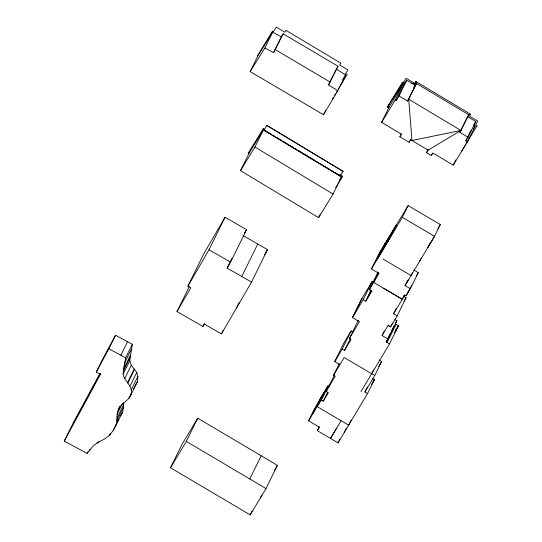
<?xml version="1.0" encoding="UTF-8"?>
<svg xmlns="http://www.w3.org/2000/svg" width="542" height="542" viewBox="0 0 542 542"><rect width="100%" height="100%" fill="white"/><g stroke="black" fill="none" stroke-linecap="round" stroke-linejoin="round"><path stroke-width="0.81" d="M115.968 425.755C117.98 419.047 115.277 410.856 121.117 405.585C124.281 401.907 129.003 399.657 130.886 394.983C133.766 386.344 124.518 381.758 123.088 374.183L125.656 357.828L132.329 344.272L115.534 335.247L102.912 358.56L96.246 372.117L100.412 374.353L64.241 441.113L87.099 453.39L93.854 445.26L98.908 441.852L104.592 439.04L109.335 435.334L113.176 430.558L122.641 412.198L123.63 407.089L123.617 402.645M130.886 394.983L137.553 381.426L137.864 376.433L136.78 372.374L131.286 365.213L129.755 360.626L132.329 344.272M413.756 88.285L414.095 86.659M414.44 85.033L415.917 81.544L470.673 114.281L469.541 116.144L477.759 121.062L475.564 124.68L477.15 125.622L461.493 151.394M414.779 86.449L415.917 81.544L416.093 84.057M117.018 414.515L122.573 403.214M96.246 372.117L108.861 348.804L115.534 335.247M64.241 441.113L70.907 427.55L100.25 373.404M250.167 71.591L257.965 55.745L272.673 32.147L281.373 36.822L283.148 33.814L337.978 66.212L328.506 84.904L337.795 90.704L323.52 114.748L250.167 71.591L264.875 47.987L272.673 32.147M120.866 355.254L127.539 341.697M264.875 47.987L273.575 52.669L281.373 36.822M273.575 52.669L283.148 33.814M131.218 349.488L124.552 363.045L123.813 368.614L130.487 355.057M123.562 370.538L130.236 356.982M123.088 374.183L129.755 360.626M87.099 453.39L87.838 451.879M124.619 378.77L131.286 365.213M89.159 450.91L89.897 449.406M134.165 369.027L127.492 382.584L127.878 383.072L134.545 369.515M118.237 409.44L119.721 406.432M130.114 385.931L136.78 372.374M116.957 418.309L123.623 404.752M131.198 389.989L137.864 376.433M110.073 433.83L109.335 435.334L110.067 434.42M116.964 420.646L123.63 407.089M335.152 172.627L341.663 176.543L333.045 194.05L318.594 217.66L240.499 170.635L249.11 153.135L263.568 129.524L263.297 128.542L248.114 153.359L249.11 153.135M128.684 398.729L131.652 392.706M133.501 388.939L134.985 385.924M113.176 430.558L118.739 419.264M240.499 170.635L254.95 147.031L263.568 129.524L267.179 131.699M263.981 130.215L340.105 176.042L263.981 130.215L266.894 125.432L342.984 171.333L266.894 125.432M176.997 311.562L190.757 287.87L187.864 286.21L203.853 253.724L225.018 217.281L246.569 229.639L230.587 262.125L227.118 268.094L251.535 282.091L221.461 333.899L204.32 324.075L202.945 326.447L176.997 311.562L189.266 286.63M187.864 286.21L209.029 249.767L225.018 217.281M227.118 268.094L231.956 258.277M202.945 326.447L204.063 324.177M203.67 325.2L204.415 323.689M328.506 84.904L333.337 75.094M334.075 73.583L337.978 66.212M241.766 276.495L257.755 244.008L243.107 235.607M323.52 114.748L325.749 110.216M337.795 90.704L345.593 74.857L336.304 69.058M221.461 333.899L223.318 330.125M236.495 307.998L239.097 302.707M251.535 282.091L267.518 249.605L257.755 244.008M170.5 467.739L181.949 444.474L197.735 418.207L277.429 465.375L266.014 488.572L250.194 514.9L170.5 467.739L186.319 441.405L197.735 418.207M318.594 217.66L320.39 214.015M388.777 107.912L387.354 107.065L406.188 78.272L414.786 83.414L415.314 85.365L406.717 80.23L398.98 95.954L407.577 101.097L416.452 83.502L468.681 114.728L470.673 114.281L468.681 114.728L460.944 130.459L428.099 150.134L410.707 139.741L409.142 142.316L399.921 136.808L401.487 134.226L381.609 122.343L389.346 106.618L402.977 84.179L403.946 84.776L396.209 100.5L395.24 99.904L402.977 84.179M416.452 83.502L407.577 101.097M399.921 136.808L401.392 133.813M409.142 142.316L410.612 139.321M249.794 478.972L261.21 455.775M473.579 125.127L475.158 126.069L467.421 141.801L453.227 165.161L432.875 152.993L431.31 155.574L426.527 152.715L428.004 149.721M250.194 514.9L252.044 511.147M395.138 323.77L396.026 324.299L387.083 342.476L386.195 341.948L387.964 338.987L382.076 335.525L388.126 325.396L390.606 326.86L397.164 315.898L393.587 313.791L404.745 295.146L406.1 295.857L410.362 288.73L405.07 285.614L434.535 236.319L440.314 224.571L408.126 205.608L379.386 252.89L371.466 268.974L379.027 273.425L369.339 289.618L370.559 290.336M385.816 242.138L371.466 268.974L402.34 217.356L408.126 205.608M260.329 498.023L261.806 495.029M387.516 242.138L396.636 224.422L389.793 238.345L377.896 258.222M431.31 155.574L432.414 153.325M352.862 331.914L351.121 330.891L342.178 349.068L344.502 350.43L351.006 339.556L349.333 338.574L359.427 321.697L352.476 317.598L361.419 299.421L372.158 281.454L373.384 282.179M353.147 316.467L362.09 298.296M352.476 317.598L363.215 299.631L372.158 281.454M377.909 272.199L369.339 289.618L371.88 291.115L365.857 301.183L370.884 290.471M378.695 272.159L373.662 282.396L402.279 299.265L404.44 294.875M371.074 290.58L365.857 301.183L363.215 299.631M372.435 378.418L374.414 379.59L367.537 393.573L338.066 442.855L317.341 430.639L319.414 427.177L308.588 420.795L314.374 409.034L327.985 385.877L329.536 386.792M349.333 338.574L358.282 320.397M312.653 414L319.529 400.016L327.985 385.877L321.101 399.861L317.09 406.575L348.648 425.165L351.202 419.975M344.502 350.43L350.464 338.316M317.09 406.575L322.883 394.813L319.529 400.016M334.346 375.24L326.189 391.365L328.377 392.652L323.303 401.155L321.372 400.016L328.249 386.033M326.189 391.365L335.146 376.378L333.486 375.403L339.265 363.655M327.646 392.32L323.303 401.155L321.101 399.861L308.588 420.795M467.421 141.801L465.835 140.852L468.031 137.241L459.812 132.323L468.681 114.735M317.341 430.639L319.15 426.967M453.227 165.161L455.808 159.917M465.835 140.852L470.998 130.371M468.031 137.241L475.774 121.516L467.55 116.598M405.07 285.614L407.591 280.499M406.751 282.795L408.194 279.868M412.516 272.626L411.08 275.56L382.984 259.008M382.076 335.525L384.312 330.979M393.587 313.791L396.195 308.493M419.711 261.108L421.154 258.175M429.867 243.344L427.699 247.748L434.535 236.319L402.34 217.356M392.469 323.073L390.606 326.86L388.126 325.396M406.1 295.857L408.621 290.736M408.228 292.294L411.466 285.715M410.362 288.73L418.275 272.646L413.648 269.916M397.164 315.898L406.107 297.721L403.248 296.04M390.294 333.615L386.195 341.948L389.502 343.899L360.979 391.602M391.039 332.104L394.02 326.04M387.964 338.987L396.907 320.817L394.942 319.658M333.486 375.403L344.177 357.53L371.663 373.729L373.519 369.976M338.066 442.855L339.888 439.142M344.204 432.591L346.392 428.139M367.537 393.573L364.888 392.015L367.429 386.859M389.502 343.899L398.445 325.722L396.026 324.299M364.888 392.015L374.786 375.464L381.663 361.48L379.204 360.03M73.123 423.349L99.891 373.899M339.888 364.698L334.732 361.589L343.675 343.411L351.121 330.891M244.645 232.958L246.569 229.639M264.598 254.645L267.518 249.605M120.649 415.633L122.641 412.198M394.217 332.944L398.445 325.722L395.403 330.81M135.358 385.172L137.553 381.426M371.453 384.61L374.414 379.59L372.686 382.476M395.45 330.789L398.445 325.722M342.652 79.803L345.593 74.857M342.178 349.068L334.732 361.589L335.925 360.403M384.745 244.306L396.636 224.422M437.753 228.859L440.314 224.571M416.568 275.499L418.275 272.646M404.054 301.149L406.107 297.721M395.491 323.181L396.907 320.817M341.101 420.721L330.518 438.41L336.657 428.146M378.655 366.521L381.663 361.48M274.374 470.449L277.429 465.375M257.45 55.901L272.538 31.063L273.52 31.646L276.284 27.1L284.882 32.242L286.02 30.372L340.769 63.109L339.638 64.979L347.862 69.898L345.667 73.509L347.246 74.45L338.547 88.766M332.463 98.786L333.33 97.357M334.638 95.209L335.505 93.78M336.379 92.35L337.68 90.202M381.609 122.343L395.24 99.904M426.527 152.715L428.099 150.134M459.812 132.323L460.944 130.459L408.709 99.227L411.967 140.493L460.944 130.459M474.013 124.409L475.774 121.516M473.437 128.901L475.158 126.069M403.946 84.776L406.717 80.23M396.209 100.5L398.98 95.954M340.105 176.042L343.025 171.258M339.475 180.12L341.663 176.543M335.715 187.661L342.659 176.319L339.773 174.578M379.386 252.89L381.399 249.909M97.072 443.085L98.908 441.852M389.346 106.618L387.354 107.065L402.435 82.235L405.084 82.906M411.784 83.258L414.786 83.414M99.599 373.919L100.412 374.353M108.861 348.804L125.656 357.828M209.029 249.767L230.587 262.125M275.35 49.661L330.18 82.059M383.722 288.324L402.279 299.265M371.71 373.655L374.786 375.464M186.319 441.405L266.014 488.572M263.297 128.542L264.74 129.409M268.629 132.573L270.797 133.881M272.965 135.182L274.415 136.056M276.583 137.363L278.026 138.23M279.476 139.104L281.644 140.405M283.812 141.713L285.261 142.587M287.429 143.894L288.872 144.761M290.322 145.635L293.215 147.377M294.658 148.244L296.826 149.551M298.276 150.419L304.062 153.901M305.505 154.775L307.673 156.082M309.123 156.95L314.909 160.432M316.352 161.306L318.52 162.614M320.695 163.914L322.138 164.788M324.306 166.096L325.756 166.963M327.199 167.837L329.367 169.145M331.541 170.445L332.984 171.319M254.95 147.031L333.045 194.05M403.424 82.818L403.688 85.338"/></g></svg>
